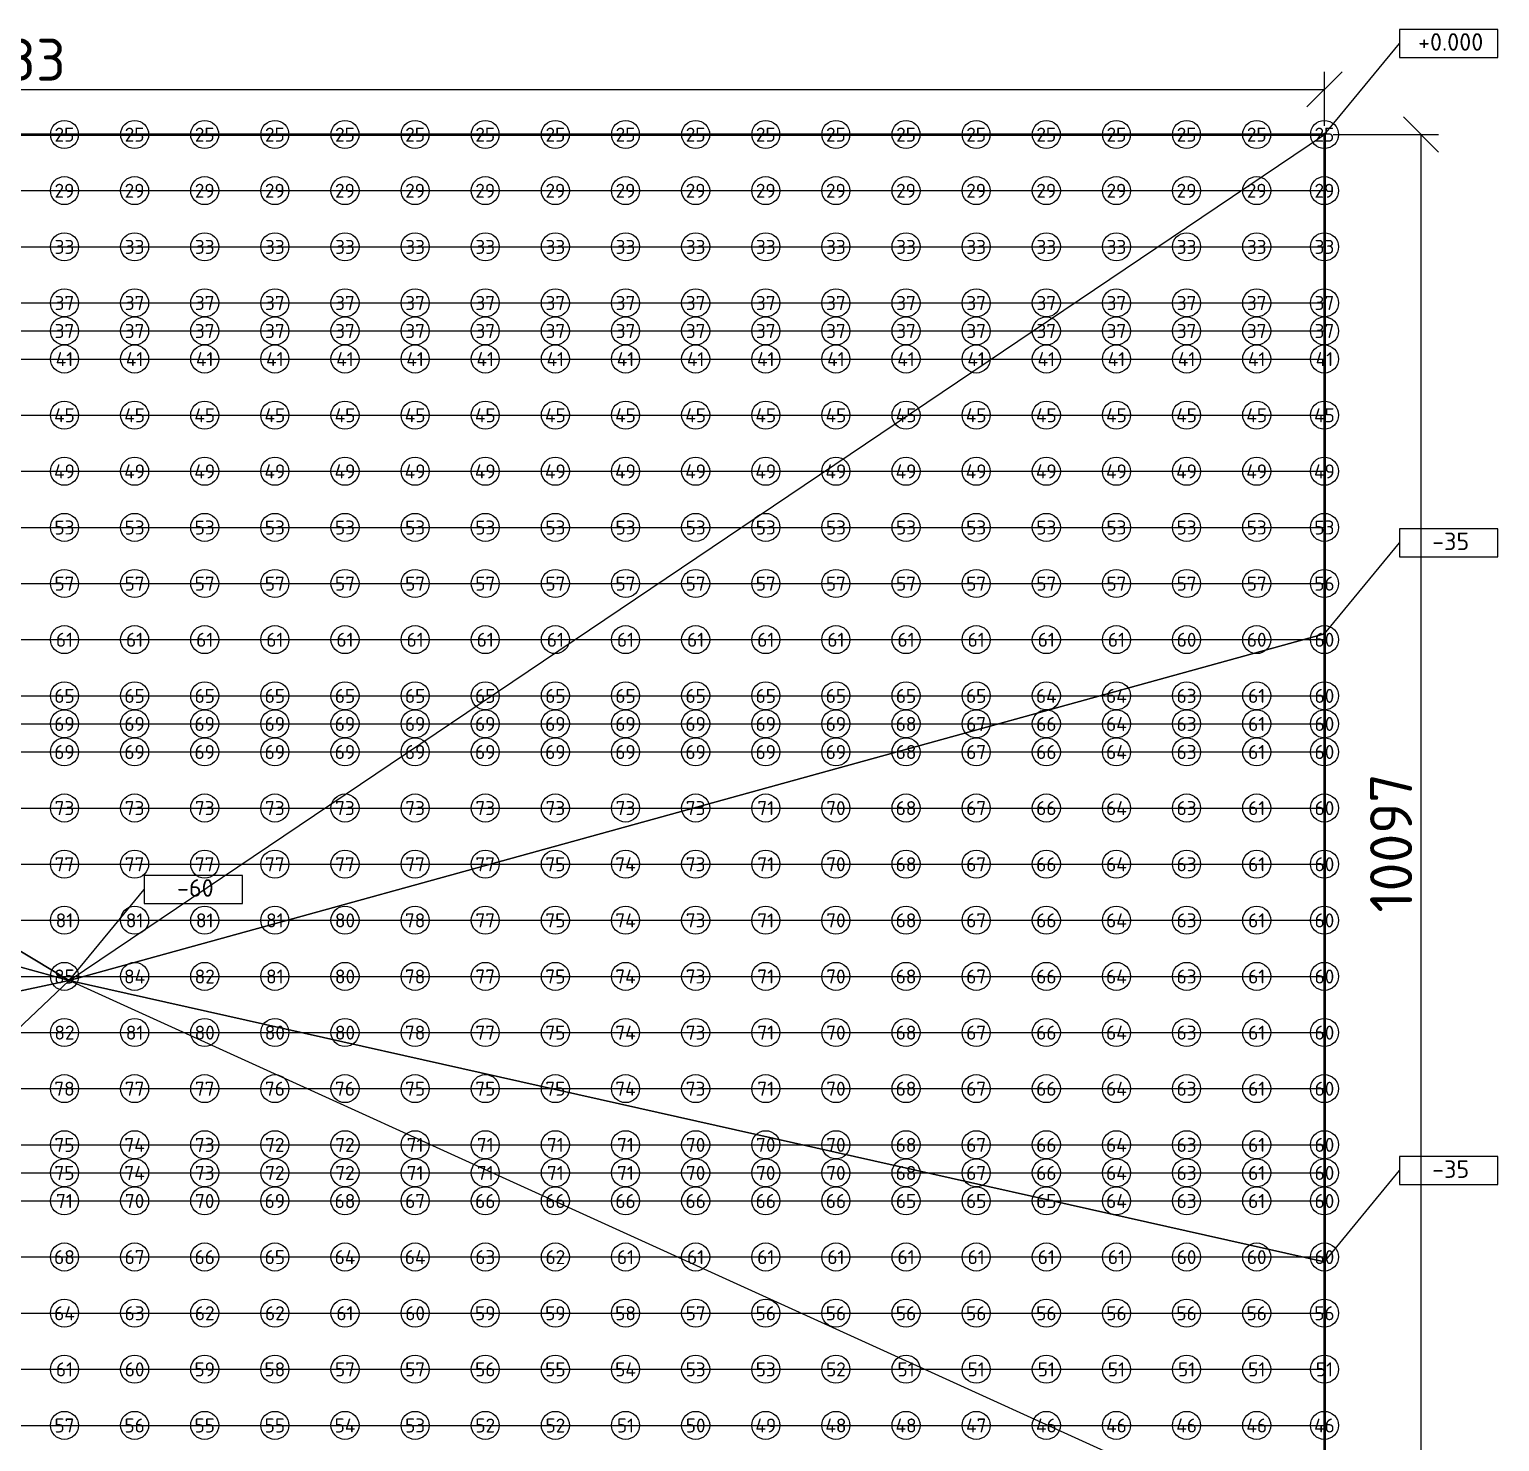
# Model space of a CAD drawing. Header units: millimetres. Extents: x 3543 to 412546, y -146359 to 38454.
# Drawn here: x 220609 to 231090, y -32158 to -22093 of the extents above; entities that cross this region are included whole.
import ezdxf
from ezdxf.enums import TextEntityAlignment as Align

# ---------------------------------------------------------------- set-up
doc = ezdxf.new("R2010")
doc.units = ezdxf.units.MM
doc.layers.add('контур', color=1, linetype='Continuous', lineweight=50)
doc.layers.add('размеры', color=7, linetype='Continuous', lineweight=5)
for name, color, linetype in [('линии_высот', 4, 'Continuous'), ('опоры_текстvb', 7, 'Continuous'), ('опорыvb', 7, 'Continuous'), ('сеткаvb', 8, 'Continuous')]:
    doc.layers.add(name, color=color, linetype=linetype)
doc.styles.add('isocpeur', font='isocpeur.ttf')
doc.dimstyles.new('ISO-25', dxfattribs={"dimtxt": 2.5, "dimasz": 2.5, "dimexe": 1.25, "dimexo": 0.625, "dimtad": 1, "dimdec": 0, "dimtxsty": 'isocpeur', "dimblk": 'OBLIQUE', "dimcen": 2.5, "dimadec": 0, "dimazin": 0, "dimtfac": 1, "dimtdec": 0, "dimtmove": 0, "dimatfit": 3, "dimfxl": 1, "dimarcsym": 0})

# ---------------------------------------------------------------- blocks, each defined once
blk = doc.blocks.new('otmetka_oporvb')
at = {"linetype": 'ByBlock', "lineweight": -2}
blk.add_hatch(color=0, dxfattribs=at).paths.add_polyline_path([(-38, -32, 1), (38, 32, 1)])
at = {"color": 0, "linetype": 'ByBlock', "lineweight": -2}
blk.add_line((0, 0), (2142, 2596), dxfattribs=at)
at = {"color": 0}
blk.add_lwpolyline([(2142, 2196), (4942, 2196), (4942, 2996), (2142, 2996)], close=True, dxfattribs=at)
at = {"color": 0, "linetype": 'ByBlock', "lineweight": -2, "style": 'isocpeur'}
blk.add_attdef('OTM', text='', height=500, dxfattribs=at).set_placement((3600, 2639), align=Align.MIDDLE_CENTER)
blk = doc.blocks.new('opor_symbPRO')
at = {"color": 0, "ltscale": 20}
blk.add_circle((0, 0), 100, dxfattribs=at)
at = {"layer": 'опоры_текстvb', "color": 0, "linetype": 'ByBlock', "lineweight": -2, "style": 'isocpeur'}
blk.add_attdef('COL', text='', height=100, dxfattribs=at).set_placement((0, -1), align=Align.MIDDLE_CENTER)
blk = doc.blocks.new('_OBLIQUE')
at = {"color": 0, "linetype": 'ByBlock'}
blk.add_line((-0.5, -0.5), (0.5, 0.5), dxfattribs=at)
blk = doc.blocks.new('*D31')
at = {"layer": 'Defpoints', "color": 0, "transparency": 16777216}
for p in [(229842, -22521), (210859, -22842), (229842, -22842)]:
    blk.add_point(p, dxfattribs=at)
at = {"layer": 'размеры', "color": 0, "lineweight": -2, "transparency": 16777216}
for p, q in [((210859, -22780), (210859, -22396)), ((229842, -22780), (229842, -22396)), ((210859, -22521), (229842, -22521))]:
    blk.add_line(p, q, dxfattribs=at)
at = {"layer": 'размеры', "color": 0, "lineweight": -2, "transparency": 16777216, "xscale": 250, "yscale": 250, "zscale": 250, "rotation": 180}
blk.add_blockref('_OBLIQUE', (210859, -22521), dxfattribs=at)
at = {"layer": 'размеры', "color": 0, "lineweight": -2, "transparency": 16777216, "xscale": 250, "yscale": 250, "zscale": 250}
blk.add_blockref('_OBLIQUE', (229842, -22521), dxfattribs=at)
at = {"layer": 'размеры', "color": 0, "transparency": 16777216, "insert": (220350, -22309), "char_height": 300, "attachment_point": 5, "style": 'isocpeur'}
blk.add_mtext('18983', dxfattribs=at)
blk = doc.blocks.new('*D32')
at = {"layer": 'Defpoints', "color": 0, "transparency": 16777216}
for p in [(229842, -22842), (229842, -32940), (230530, -32940)]:
    blk.add_point(p, dxfattribs=at)
at = {"layer": 'размеры', "color": 0, "lineweight": -2, "transparency": 16777216}
for p, q in [((229904, -22842), (230655, -22842)), ((230530, -22842), (230530, -32940)), ((229904, -32940), (230655, -32940))]:
    blk.add_line(p, q, dxfattribs=at)
at = {"layer": 'размеры', "color": 0, "lineweight": -2, "transparency": 16777216, "xscale": 250, "yscale": 250, "zscale": 250}
for p, rotation in [((230530, -22842), 90), ((230530, -32940), 270)]:
    blk.add_blockref('_OBLIQUE', p, dxfattribs=dict(at, rotation=rotation))
at = {"layer": 'размеры', "color": 0, "transparency": 16777216, "insert": (230317, -27891), "char_height": 300, "attachment_point": 5, "rotation": 90, "style": 'isocpeur'}
blk.add_mtext('10097', dxfattribs=at)
blk = doc.blocks.new('*D37')
at = {"layer": 'Defpoints', "color": 0, "transparency": 16777216}
for p in [(299003, -27661), (215545, -45174), (215680, -45817)]:
    blk.add_point(p, dxfattribs=at)
at = {"layer": 'размеры', "color": 0, "lineweight": -2, "transparency": 16777216}
for p, q in [((299016, -27722), (299164, -28426)), ((299138, -28304), (215680, -45817)), ((215558, -45235), (215706, -45939))]:
    blk.add_line(p, q, dxfattribs=at)
at = {"layer": 'размеры', "color": 0, "lineweight": -2, "transparency": 16777216, "xscale": 250, "yscale": 250, "zscale": 250}
for p, rotation in [((299138, -28304), 11.85098422200823), ((215680, -45817), 191.8509842220083)]:
    blk.add_blockref('_OBLIQUE', p, dxfattribs=dict(at, rotation=rotation))
at = {"layer": 'размеры', "color": 0, "transparency": 16777216, "insert": (257365, -36852), "char_height": 300, "attachment_point": 5, "rotation": 11.851, "style": 'isocpeur'}
blk.add_mtext('85276', dxfattribs=at)

msp = doc.modelspace()

# ---------------------------------------------------------------- linework, layer by layer
at = {"layer": 'контур', "linetype": 'Continuous'}
msp.add_lwpolyline([(215545, -45173.6), (210858.8, -22842.2), (229841.6, -22842.2), (229841.6, -32939.6), (261341.5, -32939.6), (261341.5, -22842.2), (299003.2, -22842.2), (299003.2, -27660.7)], close=True, dxfattribs=at)
at = {"layer": 'линии_высот'}
for points in [[(210858.8, -22842.2), (220891.8, -28871.8), (229841.6, -22842.2)], [(220891.8, -28871.8), (210858.8, -22842.2), (211585.8, -26306.7)], [(220891.8, -28871.8), (229841.6, -22842.2), (229841.6, -26401.4)], [(220891.8, -28871.8), (211585.8, -26306.7), (212499.7, -30661.5)], [(220891.8, -28871.8), (229841.6, -26401.4), (229841.6, -30875.7)], [(220891.8, -28871.8), (212499.7, -30661.5), (213579.5, -35807)], [(220891.8, -28871.8), (213579.5, -35807), (229841.6, -32939.6)], [(220891.8, -28871.8), (229841.6, -30875.7), (229841.6, -32939.6)]]:
    msp.add_lwpolyline(points, close=True, dxfattribs=at)
at = {"layer": 'сеткаvb'}
for p, q in [((210858.8, -22842.2), (229841.6, -22842.2)), ((210942.7, -23242.2), (229841.6, -23242.2)), ((211026.7, -23642.2), (229841.6, -23642.2)), ((211110.6, -24042.2), (229841.6, -24042.2)), ((211152.6, -24242.2), (229841.6, -24242.2)), ((211194.6, -24442.2), (229841.6, -24442.2)), ((211278.5, -24842.2), (229841.6, -24842.2)), ((211362.4, -25242.2), (229841.6, -25242.2)), ((211446.4, -25642.2), (229841.6, -25642.2)), ((211530.3, -26042.2), (229841.6, -26042.2)), ((211614.3, -26442.2), (229841.6, -26442.2)), ((211698.2, -26842.2), (229841.6, -26842.2)), ((211740.2, -27042.2), (229841.6, -27042.2)), ((211782.1, -27242.2), (229841.6, -27242.2)), ((211866.1, -27642.2), (229841.6, -27642.2)), ((211950, -28042.2), (229841.6, -28042.2)), ((212034, -28442.2), (229841.6, -28442.2)), ((214155.3, -28842.2), (229841.6, -28842.2)), ((214240, -29242.2), (229841.6, -29242.2)), ((214324.7, -29642.2), (229841.6, -29642.2)), ((214409.5, -30042.2), (229841.6, -30042.2)), ((214451.8, -30242.2), (229841.6, -30242.2)), ((214494.2, -30442.2), (229841.6, -30442.2)), ((214579, -30842.2), (229841.6, -30842.2)), ((214663.7, -31242.2), (229841.6, -31242.2)), ((214748.4, -31642.2), (229841.6, -31642.2)), ((214833.2, -32042.2), (229841.6, -32042.2))]:
    msp.add_line(p, q, dxfattribs=at)

# ---------------------------------------------------------------- block references
at = {"xscale": 0.25, "yscale": 0.25, "zscale": 0.25}
for p, values in [((229841.6, -22842.2), {'OTM': '+0.000'}), ((229841.6, -26401.4), {'OTM': '-35'}), ((220891.8, -28871.8), {'OTM': '-60'}), ((229841.6, -30875.7), {'OTM': '-35'})]:
    msp.add_blockref('otmetka_oporvb', p, dxfattribs=at).add_auto_attribs(values)
at = {"layer": 'опорыvb', "color": 1}
for p, values in [((220858.8, -22842.2), {'COL': '25'}), ((221358.8, -22842.2), {'COL': '25'}), ((221858.8, -22842.2), {'COL': '25'}), ((222358.8, -22842.2), {'COL': '25'}), ((222858.8, -22842.2), {'COL': '25'}), ((223358.8, -22842.2), {'COL': '25'}), ((223858.8, -22842.2), {'COL': '25'}), ((224358.8, -22842.2), {'COL': '25'}), ((224858.8, -22842.2), {'COL': '25'}), ((225358.8, -22842.2), {'COL': '25'}), ((225858.8, -22842.2), {'COL': '25'}), ((226358.8, -22842.2), {'COL': '25'}), ((226858.8, -22842.2), {'COL': '25'}), ((227358.8, -22842.2), {'COL': '25'}), ((227858.8, -22842.2), {'COL': '25'}), ((228358.8, -22842.2), {'COL': '25'}), ((228858.8, -22842.2), {'COL': '25'}), ((229358.8, -22842.2), {'COL': '25'}), ((229841.6, -22842.2), {'COL': '25'}), ((220858.8, -23242.2), {'COL': '29'}), ((221358.8, -23242.2), {'COL': '29'}), ((221858.8, -23242.2), {'COL': '29'}), ((222358.8, -23242.2), {'COL': '29'}), ((222858.8, -23242.2), {'COL': '29'}), ((223358.8, -23242.2), {'COL': '29'}), ((223858.8, -23242.2), {'COL': '29'}), ((224358.8, -23242.2), {'COL': '29'}), ((224858.8, -23242.2), {'COL': '29'}), ((225358.8, -23242.2), {'COL': '29'}), ((225858.8, -23242.2), {'COL': '29'}), ((226358.8, -23242.2), {'COL': '29'}), ((226858.8, -23242.2), {'COL': '29'}), ((227358.8, -23242.2), {'COL': '29'}), ((227858.8, -23242.2), {'COL': '29'}), ((228358.8, -23242.2), {'COL': '29'}), ((228858.8, -23242.2), {'COL': '29'}), ((229358.8, -23242.2), {'COL': '29'}), ((229841.6, -23242.2), {'COL': '29'}), ((220858.8, -23642.2), {'COL': '33'}), ((221358.8, -23642.2), {'COL': '33'}), ((221858.8, -23642.2), {'COL': '33'}), ((222358.8, -23642.2), {'COL': '33'}), ((222858.8, -23642.2), {'COL': '33'}), ((223358.8, -23642.2), {'COL': '33'}), ((223858.8, -23642.2), {'COL': '33'}), ((224358.8, -23642.2), {'COL': '33'}), ((224858.8, -23642.2), {'COL': '33'}), ((225358.8, -23642.2), {'COL': '33'}), ((225858.8, -23642.2), {'COL': '33'}), ((226358.8, -23642.2), {'COL': '33'}), ((226858.8, -23642.2), {'COL': '33'}), ((227358.8, -23642.2), {'COL': '33'}), ((227858.8, -23642.2), {'COL': '33'}), ((228358.8, -23642.2), {'COL': '33'}), ((228858.8, -23642.2), {'COL': '33'}), ((229358.8, -23642.2), {'COL': '33'}), ((229841.6, -23642.2), {'COL': '33'})]:
    msp.add_blockref('opor_symbPRO', p, dxfattribs=at).add_auto_attribs(values)
at = {"layer": 'опорыvb', "color": 92}
for p, values in [((220858.8, -24042.2), {'COL': '37'}), ((221358.8, -24042.2), {'COL': '37'}), ((221858.8, -24042.2), {'COL': '37'}), ((222358.8, -24042.2), {'COL': '37'}), ((222858.8, -24042.2), {'COL': '37'}), ((223358.8, -24042.2), {'COL': '37'}), ((223858.8, -24042.2), {'COL': '37'}), ((224358.8, -24042.2), {'COL': '37'}), ((224858.8, -24042.2), {'COL': '37'}), ((225358.8, -24042.2), {'COL': '37'}), ((225858.8, -24042.2), {'COL': '37'}), ((226358.8, -24042.2), {'COL': '37'}), ((226858.8, -24042.2), {'COL': '37'}), ((227358.8, -24042.2), {'COL': '37'}), ((227858.8, -24042.2), {'COL': '37'}), ((228358.8, -24042.2), {'COL': '37'}), ((228858.8, -24042.2), {'COL': '37'}), ((229358.8, -24042.2), {'COL': '37'}), ((229841.6, -24042.2), {'COL': '37'}), ((220858.8, -24242.2), {'COL': '37'}), ((221358.8, -24242.2), {'COL': '37'}), ((221858.8, -24242.2), {'COL': '37'}), ((222358.8, -24242.2), {'COL': '37'}), ((222858.8, -24242.2), {'COL': '37'}), ((223358.8, -24242.2), {'COL': '37'}), ((223858.8, -24242.2), {'COL': '37'}), ((224358.8, -24242.2), {'COL': '37'}), ((224858.8, -24242.2), {'COL': '37'}), ((225358.8, -24242.2), {'COL': '37'}), ((225858.8, -24242.2), {'COL': '37'}), ((226358.8, -24242.2), {'COL': '37'}), ((226858.8, -24242.2), {'COL': '37'}), ((227358.8, -24242.2), {'COL': '37'}), ((227858.8, -24242.2), {'COL': '37'}), ((228358.8, -24242.2), {'COL': '37'}), ((228858.8, -24242.2), {'COL': '37'}), ((229358.8, -24242.2), {'COL': '37'}), ((229841.6, -24242.2), {'COL': '37'}), ((220858.8, -24442.2), {'COL': '41'}), ((221358.8, -24442.2), {'COL': '41'}), ((221858.8, -24442.2), {'COL': '41'}), ((222358.8, -24442.2), {'COL': '41'}), ((222858.8, -24442.2), {'COL': '41'}), ((223358.8, -24442.2), {'COL': '41'}), ((223858.8, -24442.2), {'COL': '41'}), ((224358.8, -24442.2), {'COL': '41'}), ((224858.8, -24442.2), {'COL': '41'}), ((225358.8, -24442.2), {'COL': '41'}), ((225858.8, -24442.2), {'COL': '41'}), ((226358.8, -24442.2), {'COL': '41'}), ((226858.8, -24442.2), {'COL': '41'}), ((227358.8, -24442.2), {'COL': '41'}), ((227858.8, -24442.2), {'COL': '41'}), ((228358.8, -24442.2), {'COL': '41'}), ((228858.8, -24442.2), {'COL': '41'}), ((229358.8, -24442.2), {'COL': '41'}), ((229841.6, -24442.2), {'COL': '41'}), ((220858.8, -24842.2), {'COL': '45'}), ((221358.8, -24842.2), {'COL': '45'}), ((221858.8, -24842.2), {'COL': '45'}), ((222358.8, -24842.2), {'COL': '45'}), ((222858.8, -24842.2), {'COL': '45'}), ((223358.8, -24842.2), {'COL': '45'}), ((223858.8, -24842.2), {'COL': '45'}), ((224358.8, -24842.2), {'COL': '45'}), ((224858.8, -24842.2), {'COL': '45'}), ((225358.8, -24842.2), {'COL': '45'}), ((225858.8, -24842.2), {'COL': '45'}), ((226358.8, -24842.2), {'COL': '45'}), ((226858.8, -24842.2), {'COL': '45'}), ((227358.8, -24842.2), {'COL': '45'}), ((227858.8, -24842.2), {'COL': '45'}), ((228358.8, -24842.2), {'COL': '45'}), ((228858.8, -24842.2), {'COL': '45'}), ((229358.8, -24842.2), {'COL': '45'}), ((229841.6, -24842.2), {'COL': '45'}), ((220858.8, -25242.2), {'COL': '49'}), ((221358.8, -25242.2), {'COL': '49'}), ((221858.8, -25242.2), {'COL': '49'}), ((222358.8, -25242.2), {'COL': '49'}), ((222858.8, -25242.2), {'COL': '49'}), ((223358.8, -25242.2), {'COL': '49'}), ((223858.8, -25242.2), {'COL': '49'}), ((224358.8, -25242.2), {'COL': '49'}), ((224858.8, -25242.2), {'COL': '49'}), ((225358.8, -25242.2), {'COL': '49'}), ((225858.8, -25242.2), {'COL': '49'}), ((226358.8, -25242.2), {'COL': '49'}), ((226858.8, -25242.2), {'COL': '49'}), ((227358.8, -25242.2), {'COL': '49'}), ((227858.8, -25242.2), {'COL': '49'}), ((228358.8, -25242.2), {'COL': '49'}), ((228858.8, -25242.2), {'COL': '49'}), ((229358.8, -25242.2), {'COL': '49'}), ((229841.6, -25242.2), {'COL': '49'}), ((225858.8, -32042.2), {'COL': '49'}), ((226358.8, -32042.2), {'COL': '48'}), ((226858.8, -32042.2), {'COL': '48'}), ((227358.8, -32042.2), {'COL': '47'}), ((227858.8, -32042.2), {'COL': '46'}), ((228358.8, -32042.2), {'COL': '46'}), ((228858.8, -32042.2), {'COL': '46'}), ((229358.8, -32042.2), {'COL': '46'}), ((229841.6, -32042.2), {'COL': '46'})]:
    msp.add_blockref('opor_symbPRO', p, dxfattribs=at).add_auto_attribs(values)
at = {"layer": 'опорыvb', "color": 131}
for p, values in [((220858.8, -25642.2), {'COL': '53'}), ((221358.8, -25642.2), {'COL': '53'}), ((221858.8, -25642.2), {'COL': '53'}), ((222358.8, -25642.2), {'COL': '53'}), ((222858.8, -25642.2), {'COL': '53'}), ((223358.8, -25642.2), {'COL': '53'}), ((223858.8, -25642.2), {'COL': '53'}), ((224358.8, -25642.2), {'COL': '53'}), ((224858.8, -25642.2), {'COL': '53'}), ((225358.8, -25642.2), {'COL': '53'}), ((225858.8, -25642.2), {'COL': '53'}), ((226358.8, -25642.2), {'COL': '53'}), ((226858.8, -25642.2), {'COL': '53'}), ((227358.8, -25642.2), {'COL': '53'}), ((227858.8, -25642.2), {'COL': '53'}), ((228358.8, -25642.2), {'COL': '53'}), ((228858.8, -25642.2), {'COL': '53'}), ((229358.8, -25642.2), {'COL': '53'}), ((229841.6, -25642.2), {'COL': '53'}), ((220858.8, -26042.2), {'COL': '57'}), ((221358.8, -26042.2), {'COL': '57'}), ((221858.8, -26042.2), {'COL': '57'}), ((222358.8, -26042.2), {'COL': '57'}), ((222858.8, -26042.2), {'COL': '57'}), ((223358.8, -26042.2), {'COL': '57'}), ((223858.8, -26042.2), {'COL': '57'}), ((224358.8, -26042.2), {'COL': '57'}), ((224858.8, -26042.2), {'COL': '57'}), ((225358.8, -26042.2), {'COL': '57'}), ((225858.8, -26042.2), {'COL': '57'}), ((226358.8, -26042.2), {'COL': '57'}), ((226858.8, -26042.2), {'COL': '57'}), ((227358.8, -26042.2), {'COL': '57'}), ((227858.8, -26042.2), {'COL': '57'}), ((228358.8, -26042.2), {'COL': '57'}), ((228858.8, -26042.2), {'COL': '57'}), ((229358.8, -26042.2), {'COL': '57'}), ((229841.6, -26042.2), {'COL': '56'}), ((220858.8, -26442.2), {'COL': '61'}), ((221358.8, -26442.2), {'COL': '61'}), ((221858.8, -26442.2), {'COL': '61'}), ((222358.8, -26442.2), {'COL': '61'}), ((222858.8, -26442.2), {'COL': '61'}), ((223358.8, -26442.2), {'COL': '61'}), ((223858.8, -26442.2), {'COL': '61'}), ((224358.8, -26442.2), {'COL': '61'}), ((224858.8, -26442.2), {'COL': '61'}), ((225358.8, -26442.2), {'COL': '61'}), ((225858.8, -26442.2), {'COL': '61'}), ((226358.8, -26442.2), {'COL': '61'}), ((226858.8, -26442.2), {'COL': '61'}), ((227358.8, -26442.2), {'COL': '61'}), ((227858.8, -26442.2), {'COL': '61'}), ((228358.8, -26442.2), {'COL': '61'}), ((228858.8, -26442.2), {'COL': '60'}), ((229358.8, -26442.2), {'COL': '60'}), ((229841.6, -26442.2), {'COL': '60'}), ((220858.8, -26842.2), {'COL': '65'}), ((221358.8, -26842.2), {'COL': '65'}), ((221858.8, -26842.2), {'COL': '65'}), ((222358.8, -26842.2), {'COL': '65'}), ((222858.8, -26842.2), {'COL': '65'}), ((223358.8, -26842.2), {'COL': '65'}), ((223858.8, -26842.2), {'COL': '65'}), ((224358.8, -26842.2), {'COL': '65'}), ((224858.8, -26842.2), {'COL': '65'}), ((225358.8, -26842.2), {'COL': '65'}), ((225858.8, -26842.2), {'COL': '65'}), ((226358.8, -26842.2), {'COL': '65'}), ((226858.8, -26842.2), {'COL': '65'}), ((227358.8, -26842.2), {'COL': '65'}), ((227858.8, -26842.2), {'COL': '64'}), ((228358.8, -26842.2), {'COL': '64'}), ((228858.8, -26842.2), {'COL': '63'}), ((229358.8, -26842.2), {'COL': '61'}), ((229841.6, -26842.2), {'COL': '60'}), ((220858.8, -27042.2), {'COL': '69'}), ((221358.8, -27042.2), {'COL': '69'}), ((221858.8, -27042.2), {'COL': '69'}), ((222358.8, -27042.2), {'COL': '69'}), ((222858.8, -27042.2), {'COL': '69'}), ((223358.8, -27042.2), {'COL': '69'}), ((223858.8, -27042.2), {'COL': '69'}), ((224358.8, -27042.2), {'COL': '69'}), ((224858.8, -27042.2), {'COL': '69'}), ((225358.8, -27042.2), {'COL': '69'}), ((225858.8, -27042.2), {'COL': '69'}), ((226358.8, -27042.2), {'COL': '69'}), ((226858.8, -27042.2), {'COL': '68'}), ((227358.8, -27042.2), {'COL': '67'}), ((227858.8, -27042.2), {'COL': '66'}), ((228358.8, -27042.2), {'COL': '64'}), ((228858.8, -27042.2), {'COL': '63'}), ((229358.8, -27042.2), {'COL': '61'}), ((229841.6, -27042.2), {'COL': '60'}), ((220858.8, -27242.2), {'COL': '69'}), ((221358.8, -27242.2), {'COL': '69'}), ((221858.8, -27242.2), {'COL': '69'}), ((222358.8, -27242.2), {'COL': '69'}), ((222858.8, -27242.2), {'COL': '69'}), ((223358.8, -27242.2), {'COL': '69'}), ((223858.8, -27242.2), {'COL': '69'}), ((224358.8, -27242.2), {'COL': '69'}), ((224858.8, -27242.2), {'COL': '69'}), ((225358.8, -27242.2), {'COL': '69'}), ((225858.8, -27242.2), {'COL': '69'}), ((226358.8, -27242.2), {'COL': '69'}), ((226858.8, -27242.2), {'COL': '68'}), ((227358.8, -27242.2), {'COL': '67'}), ((227858.8, -27242.2), {'COL': '66'}), ((228358.8, -27242.2), {'COL': '64'}), ((228858.8, -27242.2), {'COL': '63'}), ((229358.8, -27242.2), {'COL': '61'}), ((229841.6, -27242.2), {'COL': '60'}), ((220858.8, -27642.2), {'COL': '73'}), ((221358.8, -27642.2), {'COL': '73'}), ((221858.8, -27642.2), {'COL': '73'}), ((222358.8, -27642.2), {'COL': '73'}), ((222858.8, -27642.2), {'COL': '73'}), ((223358.8, -27642.2), {'COL': '73'}), ((223858.8, -27642.2), {'COL': '73'}), ((224358.8, -27642.2), {'COL': '73'}), ((224858.8, -27642.2), {'COL': '73'}), ((225358.8, -27642.2), {'COL': '73'}), ((225858.8, -27642.2), {'COL': '71'}), ((226358.8, -27642.2), {'COL': '70'}), ((226858.8, -27642.2), {'COL': '68'}), ((227358.8, -27642.2), {'COL': '67'}), ((227858.8, -27642.2), {'COL': '66'}), ((228358.8, -27642.2), {'COL': '64'}), ((228858.8, -27642.2), {'COL': '63'}), ((229358.8, -27642.2), {'COL': '61'}), ((229841.6, -27642.2), {'COL': '60'}), ((220858.8, -28042.2), {'COL': '77'}), ((221358.8, -28042.2), {'COL': '77'}), ((221858.8, -28042.2), {'COL': '77'}), ((222358.8, -28042.2), {'COL': '77'}), ((222858.8, -28042.2), {'COL': '77'}), ((223358.8, -28042.2), {'COL': '77'}), ((223858.8, -28042.2), {'COL': '77'}), ((224358.8, -28042.2), {'COL': '75'}), ((224858.8, -28042.2), {'COL': '74'}), ((225358.8, -28042.2), {'COL': '73'}), ((225858.8, -28042.2), {'COL': '71'}), ((226358.8, -28042.2), {'COL': '70'}), ((226858.8, -28042.2), {'COL': '68'}), ((227358.8, -28042.2), {'COL': '67'}), ((227858.8, -28042.2), {'COL': '66'}), ((228358.8, -28042.2), {'COL': '64'}), ((228858.8, -28042.2), {'COL': '63'}), ((229358.8, -28042.2), {'COL': '61'}), ((229841.6, -28042.2), {'COL': '60'}), ((223358.8, -28442.2), {'COL': '78'}), ((223858.8, -28442.2), {'COL': '77'}), ((224358.8, -28442.2), {'COL': '75'}), ((224858.8, -28442.2), {'COL': '74'}), ((225358.8, -28442.2), {'COL': '73'}), ((225858.8, -28442.2), {'COL': '71'}), ((226358.8, -28442.2), {'COL': '70'}), ((226858.8, -28442.2), {'COL': '68'}), ((227358.8, -28442.2), {'COL': '67'}), ((227858.8, -28442.2), {'COL': '66'}), ((228358.8, -28442.2), {'COL': '64'}), ((228858.8, -28442.2), {'COL': '63'}), ((229358.8, -28442.2), {'COL': '61'}), ((229841.6, -28442.2), {'COL': '60'}), ((223358.8, -28842.2), {'COL': '78'}), ((223858.8, -28842.2), {'COL': '77'}), ((224358.8, -28842.2), {'COL': '75'}), ((224858.8, -28842.2), {'COL': '74'}), ((225358.8, -28842.2), {'COL': '73'}), ((225858.8, -28842.2), {'COL': '71'}), ((226358.8, -28842.2), {'COL': '70'}), ((226858.8, -28842.2), {'COL': '68'}), ((227358.8, -28842.2), {'COL': '67'}), ((227858.8, -28842.2), {'COL': '66'}), ((228358.8, -28842.2), {'COL': '64'}), ((228858.8, -28842.2), {'COL': '63'}), ((229358.8, -28842.2), {'COL': '61'}), ((229841.6, -28842.2), {'COL': '60'}), ((223358.8, -29242.2), {'COL': '78'}), ((223858.8, -29242.2), {'COL': '77'}), ((224358.8, -29242.2), {'COL': '75'}), ((224858.8, -29242.2), {'COL': '74'}), ((225358.8, -29242.2), {'COL': '73'}), ((225858.8, -29242.2), {'COL': '71'}), ((226358.8, -29242.2), {'COL': '70'}), ((226858.8, -29242.2), {'COL': '68'}), ((227358.8, -29242.2), {'COL': '67'}), ((227858.8, -29242.2), {'COL': '66'}), ((228358.8, -29242.2), {'COL': '64'}), ((228858.8, -29242.2), {'COL': '63'}), ((229358.8, -29242.2), {'COL': '61'}), ((229841.6, -29242.2), {'COL': '60'}), ((220858.8, -29642.2), {'COL': '78'}), ((221358.8, -29642.2), {'COL': '77'}), ((221858.8, -29642.2), {'COL': '77'}), ((222358.8, -29642.2), {'COL': '76'}), ((222858.8, -29642.2), {'COL': '76'}), ((223358.8, -29642.2), {'COL': '75'}), ((223858.8, -29642.2), {'COL': '75'}), ((224358.8, -29642.2), {'COL': '75'}), ((224858.8, -29642.2), {'COL': '74'}), ((225358.8, -29642.2), {'COL': '73'}), ((225858.8, -29642.2), {'COL': '71'}), ((226358.8, -29642.2), {'COL': '70'}), ((226858.8, -29642.2), {'COL': '68'}), ((227358.8, -29642.2), {'COL': '67'}), ((227858.8, -29642.2), {'COL': '66'}), ((228358.8, -29642.2), {'COL': '64'}), ((228858.8, -29642.2), {'COL': '63'}), ((229358.8, -29642.2), {'COL': '61'}), ((229841.6, -29642.2), {'COL': '60'}), ((220858.8, -30042.2), {'COL': '75'}), ((221358.8, -30042.2), {'COL': '74'}), ((221858.8, -30042.2), {'COL': '73'}), ((222358.8, -30042.2), {'COL': '72'}), ((222858.8, -30042.2), {'COL': '72'}), ((223358.8, -30042.2), {'COL': '71'}), ((223858.8, -30042.2), {'COL': '71'}), ((224358.8, -30042.2), {'COL': '71'}), ((224858.8, -30042.2), {'COL': '71'}), ((225358.8, -30042.2), {'COL': '70'}), ((225858.8, -30042.2), {'COL': '70'}), ((226358.8, -30042.2), {'COL': '70'}), ((226858.8, -30042.2), {'COL': '68'}), ((227358.8, -30042.2), {'COL': '67'}), ((227858.8, -30042.2), {'COL': '66'}), ((228358.8, -30042.2), {'COL': '64'}), ((228858.8, -30042.2), {'COL': '63'}), ((229358.8, -30042.2), {'COL': '61'}), ((229841.6, -30042.2), {'COL': '60'}), ((220858.8, -30242.2), {'COL': '75'}), ((221358.8, -30242.2), {'COL': '74'}), ((221858.8, -30242.2), {'COL': '73'}), ((222358.8, -30242.2), {'COL': '72'}), ((222858.8, -30242.2), {'COL': '72'}), ((223358.8, -30242.2), {'COL': '71'}), ((223858.8, -30242.2), {'COL': '71'}), ((224358.8, -30242.2), {'COL': '71'}), ((224858.8, -30242.2), {'COL': '71'}), ((225358.8, -30242.2), {'COL': '70'}), ((225858.8, -30242.2), {'COL': '70'}), ((226358.8, -30242.2), {'COL': '70'}), ((226858.8, -30242.2), {'COL': '68'}), ((227358.8, -30242.2), {'COL': '67'}), ((227858.8, -30242.2), {'COL': '66'}), ((228358.8, -30242.2), {'COL': '64'}), ((228858.8, -30242.2), {'COL': '63'}), ((229358.8, -30242.2), {'COL': '61'}), ((229841.6, -30242.2), {'COL': '60'}), ((220858.8, -30442.2), {'COL': '71'}), ((221358.8, -30442.2), {'COL': '70'}), ((221858.8, -30442.2), {'COL': '70'}), ((222358.8, -30442.2), {'COL': '69'}), ((222858.8, -30442.2), {'COL': '68'}), ((223358.8, -30442.2), {'COL': '67'}), ((223858.8, -30442.2), {'COL': '66'}), ((224358.8, -30442.2), {'COL': '66'}), ((224858.8, -30442.2), {'COL': '66'}), ((225358.8, -30442.2), {'COL': '66'}), ((225858.8, -30442.2), {'COL': '66'}), ((226358.8, -30442.2), {'COL': '66'}), ((226858.8, -30442.2), {'COL': '65'}), ((227358.8, -30442.2), {'COL': '65'}), ((227858.8, -30442.2), {'COL': '65'}), ((228358.8, -30442.2), {'COL': '64'}), ((228858.8, -30442.2), {'COL': '63'}), ((229358.8, -30442.2), {'COL': '61'}), ((229841.6, -30442.2), {'COL': '60'}), ((220858.8, -30842.2), {'COL': '68'}), ((221358.8, -30842.2), {'COL': '67'}), ((221858.8, -30842.2), {'COL': '66'}), ((222358.8, -30842.2), {'COL': '65'}), ((222858.8, -30842.2), {'COL': '64'}), ((223358.8, -30842.2), {'COL': '64'}), ((223858.8, -30842.2), {'COL': '63'}), ((224358.8, -30842.2), {'COL': '62'}), ((224858.8, -30842.2), {'COL': '61'}), ((225358.8, -30842.2), {'COL': '61'}), ((225858.8, -30842.2), {'COL': '61'}), ((226358.8, -30842.2), {'COL': '61'}), ((226858.8, -30842.2), {'COL': '61'}), ((227358.8, -30842.2), {'COL': '61'}), ((227858.8, -30842.2), {'COL': '61'}), ((228358.8, -30842.2), {'COL': '61'}), ((228858.8, -30842.2), {'COL': '60'}), ((229358.8, -30842.2), {'COL': '60'}), ((229841.6, -30842.2), {'COL': '60'}), ((220858.8, -31242.2), {'COL': '64'}), ((221358.8, -31242.2), {'COL': '63'}), ((221858.8, -31242.2), {'COL': '62'}), ((222358.8, -31242.2), {'COL': '62'}), ((222858.8, -31242.2), {'COL': '61'}), ((223358.8, -31242.2), {'COL': '60'}), ((223858.8, -31242.2), {'COL': '59'}), ((224358.8, -31242.2), {'COL': '59'}), ((224858.8, -31242.2), {'COL': '58'}), ((225358.8, -31242.2), {'COL': '57'}), ((225858.8, -31242.2), {'COL': '56'}), ((226358.8, -31242.2), {'COL': '56'}), ((226858.8, -31242.2), {'COL': '56'}), ((227358.8, -31242.2), {'COL': '56'}), ((227858.8, -31242.2), {'COL': '56'}), ((228358.8, -31242.2), {'COL': '56'}), ((228858.8, -31242.2), {'COL': '56'}), ((229358.8, -31242.2), {'COL': '56'}), ((229841.6, -31242.2), {'COL': '56'}), ((220858.8, -31642.2), {'COL': '61'}), ((221358.8, -31642.2), {'COL': '60'}), ((221858.8, -31642.2), {'COL': '59'}), ((222358.8, -31642.2), {'COL': '58'}), ((222858.8, -31642.2), {'COL': '57'}), ((223358.8, -31642.2), {'COL': '57'}), ((223858.8, -31642.2), {'COL': '56'}), ((224358.8, -31642.2), {'COL': '55'}), ((224858.8, -31642.2), {'COL': '54'}), ((225358.8, -31642.2), {'COL': '53'}), ((225858.8, -31642.2), {'COL': '53'}), ((226358.8, -31642.2), {'COL': '52'}), ((226858.8, -31642.2), {'COL': '51'}), ((227358.8, -31642.2), {'COL': '51'}), ((227858.8, -31642.2), {'COL': '51'}), ((228358.8, -31642.2), {'COL': '51'}), ((228858.8, -31642.2), {'COL': '51'}), ((229358.8, -31642.2), {'COL': '51'}), ((229841.6, -31642.2), {'COL': '51'}), ((220858.8, -32042.2), {'COL': '57'}), ((221358.8, -32042.2), {'COL': '56'}), ((221858.8, -32042.2), {'COL': '55'}), ((222358.8, -32042.2), {'COL': '55'}), ((222858.8, -32042.2), {'COL': '54'}), ((223358.8, -32042.2), {'COL': '53'}), ((223858.8, -32042.2), {'COL': '52'}), ((224358.8, -32042.2), {'COL': '52'}), ((224858.8, -32042.2), {'COL': '51'}), ((225358.8, -32042.2), {'COL': '50'})]:
    msp.add_blockref('opor_symbPRO', p, dxfattribs=at).add_auto_attribs(values)
at = {"layer": 'опорыvb', "color": 30}
for p, values in [((220858.8, -28442.2), {'COL': '81'}), ((221358.8, -28442.2), {'COL': '81'}), ((221858.8, -28442.2), {'COL': '81'}), ((222358.8, -28442.2), {'COL': '81'}), ((222858.8, -28442.2), {'COL': '80'}), ((220858.8, -28842.2), {'COL': '85'}), ((221358.8, -28842.2), {'COL': '84'}), ((221858.8, -28842.2), {'COL': '82'}), ((222358.8, -28842.2), {'COL': '81'}), ((222858.8, -28842.2), {'COL': '80'}), ((220858.8, -29242.2), {'COL': '82'}), ((221358.8, -29242.2), {'COL': '81'}), ((221858.8, -29242.2), {'COL': '80'}), ((222358.8, -29242.2), {'COL': '80'}), ((222858.8, -29242.2), {'COL': '80'})]:
    msp.add_blockref('opor_symbPRO', p, dxfattribs=at).add_auto_attribs(values)

# ---------------------------------------------------------------- dimensions: what is measured, and where the dimension line sits
at = {"layer": 'размеры'}
dim = msp.add_linear_dim(base=(229841.6, -22521.3), p1=(210858.8, -22842.2), p2=(229841.6, -22842.2), dimstyle='ISO-25', dxfattribs=at)
dim.commit()
dim.dimension.update_dxf_attribs({"geometry": '*D31', "text_midpoint": (220350.2, -22308.8)})
dim = msp.add_linear_dim(base=(230529.9, -32939.6), p1=(229841.6, -22842.2), p2=(229841.6, -32939.6), angle=90, dimstyle='ISO-25', dxfattribs=at)
dim.commit()
dim.dimension.update_dxf_attribs({"geometry": '*D32', "text_midpoint": (230317.4, -27890.9)})
dim = msp.add_aligned_dim(p1=(299003.2, -27660.7), p2=(215545, -45173.6), distance=657, dimstyle='ISO-25', dxfattribs=at)
dim.commit()
dim.dimension.update_dxf_attribs({"geometry": '*D37', "text_midpoint": (257365.4, -36852.1)})

doc.saveas('drawing.dxf')
